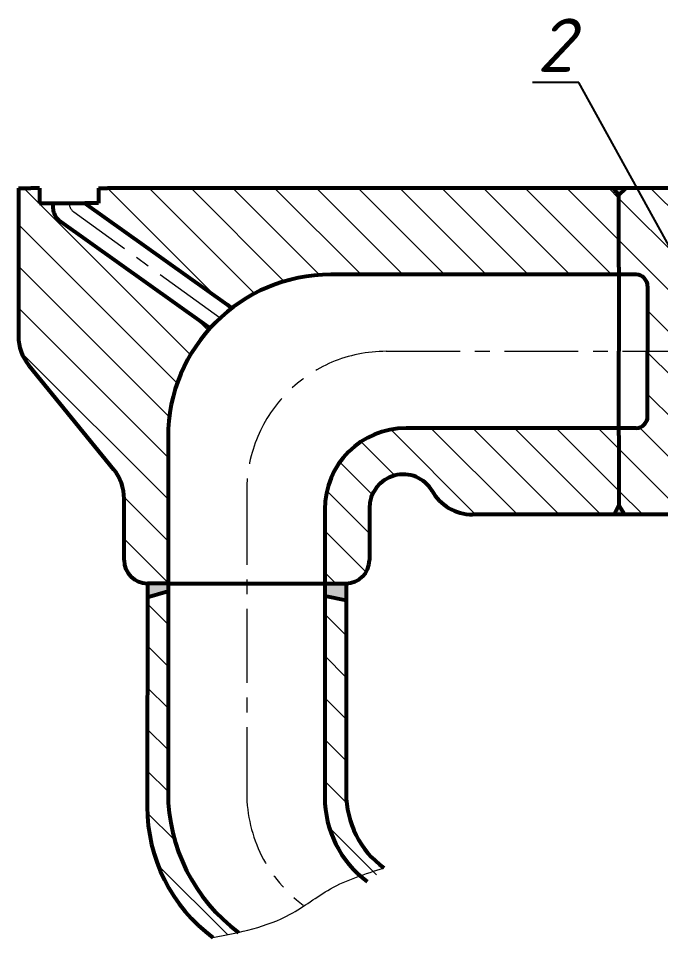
# Model space of a CAD drawing. Header units: millimetres. Extents: x 607 to 1510, y 659 to 1120.
# Drawn here: x 607.2 to 883.3, y 666.7 to 1061.9 of the extents above; entities that cross this region are included whole.
import ezdxf
from ezdxf import colors
from ezdxf.entities.mleader import LeaderData, LeaderLine
from ezdxf.math import Vec2, Vec3

# ---------------------------------------------------------------- set-up
doc = ezdxf.new("R2010")
doc.units = ezdxf.units.MM
doc.linetypes.add('осевая', pattern=[50.800000000000004, 31.75, -6.35, 6.35, -6.35])
doc.layers.get('0').update_dxf_attribs({"lineweight": 53})
for name, color, linetype, lineweight in [('Оси', 7, 'осевая', 20), ('ОСИ МОИ', 7, 'осевая', 20), ('Штриховка', 7, 'Continuous', 20)]:
    doc.layers.add(name, color=color, linetype=linetype, lineweight=lineweight)
doc.styles.add('Размер', font='isocpeur.ttf', dxfattribs={"oblique": 15})
pattern_1 = [(135, (0, 0), (-8.980256121069154, -8.980256121069152), [])]

msp = doc.modelspace()

# ---------------------------------------------------------------- hatches: boundary and pattern name
h = msp.add_hatch(color=256)
h.dxf.hatch_style = 1
h.paths.add_polyline_path([(671.5158647996004, 818.9506968172022), (662.6331562496225, 818.950696817202), (662.6260976552567, 813.121101088888), (671.5158647996004, 815.6078831964627)])
h.paths.add_polyline_path([(748.1108808660074, 818.9506968172032), (738.9037644881946, 818.9506968172032), (738.9037644881946, 813.6963759227751), (748.1108808660074, 811.6914021984126)])
at = {"layer": 'Штриховка'}
h = msp.add_hatch(dxfattribs=at)
h.set_pattern_fill('ANSI31', color=256, scale=4, angle=90)
h.set_pattern_definition(pattern_1)
h.paths.add_polyline_path([(950.7527261747282, 975.6775367263037), (954.9457684754752, 975.6775367263037), (954.9457684754752, 1001.80223460521), (950.7527261747282, 1001.80223460521), (950.7527261747282, 1005.513691958348), (917.7083092718235, 988.92046313539), (868.5751438102682, 988.92046313539), (865.4054076857576, 985.8683687486323), (865.4054076857576, 954.9495120454997), (865.4054076857576, 951.7645120454995), (872.7457208073347, 951.7645120454996, -0.4142135623730939), (877.7457208073347, 946.7645120454996), (877.7457208073347, 918.7645120454995), (888.8986667131312, 918.7645120454995), (888.8986667131312, 946.7645120454996, -0.4142135623730939), (893.8986667131312, 951.7645120454996), (908.4054076857575, 951.7645120454995), (950.7527261747282, 966.0793746654647), (950.7527261747282, 969.0308024315293)])
h.paths.add_polyline_path([(964.4849676068052, 999.7432468844074), (964.4849676068052, 1001.80223460521), (954.9457684754752, 1001.80223460521), (954.9457684754752, 975.6775367263037), (960.6361314831383, 975.6775367263037), (964.4849676068052, 976.5747285747113)])
h.paths.add_polyline_path([(908.4054076857575, 885.7645120454995), (893.8986667131312, 885.7645120454998, -0.4142135623730941), (888.8986667131312, 890.7645120454998), (888.8986667131312, 918.7645120454995), (877.7457208073347, 918.7645120454995), (877.7457208073347, 890.7645120454998, -0.4142135623730933), (872.7457208073347, 885.7645120454998), (865.4054076857575, 885.7645120454998), (865.4054076857575, 882.579512045499), (865.4054076857584, 852.4699459129996), (867.7736589848947, 848.6085609556089), (917.708309271823, 848.6085609556089), (950.7527261747282, 832.0153321326511), (950.7527261747282, 835.7267894857891), (954.9197217491301, 835.7267894857891), (954.9197217491301, 861.851487364695), (950.7527261747282, 861.851487364695), (950.7527261747282, 868.4982216594694), (950.7527261747282, 871.4496494255343)])
h = msp.add_hatch(dxfattribs=at)
h.set_pattern_fill('ANSI31', color=256, scale=4, angle=90)
h.set_pattern_definition(pattern_1)
edge = h.paths.add_edge_path()
edge.add_line((865.4054076857576, 985.8683687486323), (862.9101940906778, 988.92046313539))
edge.add_line((862.9101940906778, 988.92046313539), (803.8643853075855, 988.92046313539))
edge.add_line((803.8643853075855, 988.92046313539), (645.4558166550114, 988.92046313539))
edge.add_line((645.4558166550114, 988.92046313539), (641.6109255510974, 988.92046313539))
edge.add_line((641.6109255510974, 988.92046313539), (641.6109255510974, 982.4486450062418))
edge.add_line((641.6109255510974, 982.4486450062418), (635.8100485824407, 982.4486450062418))
edge.add_line((635.8100485824407, 982.4486450062418), (698.9914865928988, 937.3673650130713))
edge.add_arc((741.4283464418546, 882.0230121314139), 69.74155482730033, 89.92809976982511, 127.4802148827302, ccw=False)
edge.add_line((741.5158647996004, 951.7645120454995), (826.4373092718233, 951.7645120454995))
edge.add_line((826.4373092718233, 951.7645120454995), (865.4054076857575, 951.7645120454995))
edge.add_line((865.4054076857575, 951.7645120454995), (865.4054076857576, 985.8683687486323))
edge = h.paths.add_edge_path()
edge.add_line((689.6710016052598, 928.7975872198924), (624.6388709127945, 975.1993752231075))
edge.add_arc((628.1238263119021, 980.0835420779807), 6.00000000000099, 180.0000000000054, 234.4913469776041, ccw=False)
edge.add_line((622.1238263119012, 980.0835420779802), (622.1238263119012, 982.4486450062418))
edge.add_line((622.1238263119012, 982.4486450062418), (616.3229493432455, 982.4486450062418))
edge.add_line((616.3229493432455, 982.4486450062418), (616.3229493432455, 988.92046313539))
edge.add_line((616.3229493432455, 988.92046313539), (612.4780582393296, 988.92046313539))
edge.add_line((612.4780582393296, 988.92046313539), (607.1861422088123, 988.92046313539))
edge.add_line((607.1861422088123, 988.92046313539), (607.1861422088123, 925.3214078105714))
edge.add_arc((627.1861422088123, 925.3214078105715), 20, 180.0000000000003, 219.2075660591113)
edge.add_line((611.6889217926539, 912.6787751981365), (648.1303766657827, 868.0091817861673))
edge.add_arc((632.6331562496243, 855.3665491737323), 20.00000000000004, 2.8421709430404007e-13, 39.20756605911129, ccw=False)
edge.add_line((652.6331562496243, 855.3665491737324), (652.6331562496225, 828.9506968172025))
edge.add_arc((662.6331562496225, 828.9506968172018), 10, 179.9999999999961, 270.0000000000013)
edge.add_line((662.6331562496227, 818.9506968172018), (671.5158647996004, 818.9506968172022))
edge.add_line((671.5158647996004, 818.9506968172022), (671.5158647996004, 884.9495120454997))
edge.add_arc((742.0455876463633, 881.4295075283424), 70.61750658754521, 137.8735059514331, 177.1428471035452, ccw=False)
edge = h.paths.add_edge_path()
edge.add_line((865.4054076857575, 885.7645120454995), (826.4373092718234, 885.7645120454994))
edge.add_line((826.4373092718234, 885.7645120454994), (773.9037644881955, 885.7645120454995))
edge.add_arc((774.0283575421812, 850.5174812902422), 35.24725096360213, 90.20253128460324, 184.7813309747596)
edge.add_line((738.9037644881955, 847.5795120454994), (738.9037644881953, 818.9506968172032))
edge.add_line((738.9037644881953, 818.9506968172032), (748.1108808660074, 818.9506968172032))
edge.add_arc((748.1108808660074, 828.9506968172032), 10, 270, 360)
edge.add_line((758.1108808660074, 828.9506968172032), (758.1108808660074, 851.3678180345885))
edge.add_arc((772.6034433237937, 851.3722151981773), 14.49256312485426, 31.482928270486582, 180.0173840139361, ccw=False)
edge.add_arc((802.470806406075, 868.6085609556089), 19.9999999999999, 208.9066653961552, 270.0000000000003)
edge.add_line((802.4708064060751, 848.6085609556089), (863.328951571858, 848.6085609556089))
edge.add_line((863.328951571858, 848.6085609556089), (865.4054076857584, 852.4699459130027))
edge.add_line((865.4054076857584, 852.4699459130027), (865.4054076857575, 885.7645120454995))
h = msp.add_hatch(color=256, dxfattribs=at)
h.dxf.hatch_style = 1
h.paths.add_polyline_path([(862.9101940906778, 988.92046313539), (865.4054076857576, 985.8683687486323), (868.5751438102682, 988.92046313539)])
h.paths.add_polyline_path([(865.4054076857576, 852.4699459130011), (863.3289515718582, 848.6085609556089), (867.7736589848948, 848.6085609556089)])
h = msp.add_hatch(dxfattribs=at)
h.set_pattern_fill('ANSI31', color=256, scale=4, angle=90)
h.set_pattern_definition(pattern_1)
edge = h.paths.add_edge_path()
edge.add_line((748.1108808660074, 811.6914021984126), (738.903764488196, 813.696375922775))
edge.add_line((738.903764488196, 813.696375922775), (738.9037644881946, 726.9997991513003))
edge.add_arc((783.9037644881945, 726.9997991512996), 44.99999999999993, 179.9999999999991, 232.1543589231019)
edge.add_spline(control_points=[(756.2946316006871, 691.4648053958487), (759.4653302036238, 692.493532258453), (762.2836519056505, 693.9774994002775), (764.2731048751419, 696.6050902549272)], knot_values=[69.8882952541873, 69.8882952541873, 69.8882952541873, 69.8882952541873, 79.77563116207057, 79.77563116207057, 79.77563116207057, 79.77563116207057], degree=3, periodic=0)
edge.add_arc((788.1108808660065, 728.7261181931697), 40.00000000000001, 180, 233.4200144633981, ccw=False)
edge.add_line((748.1108808660065, 728.7261181931697), (748.1108808660074, 811.6914021984126))
edge = h.paths.add_edge_path()
edge.add_line((671.5158647996004, 815.6078831964628), (662.6282416442762, 813.121700838403))
edge.add_line((662.6282416442762, 813.121700838403), (662.5522202185514, 722.956050981902))
edge.add_arc((732.5521953381376, 722.8970318552422), 69.99999999999997, 179.9516921818744, 233.4200144633978)
edge.add_spline(control_points=[(690.8360873541244, 666.6852329633178), (694.5921470197808, 667.3250017601487), (698.3482066854372, 667.9647705569795), (702.0376268720493, 668.7347202441483)], knot_values=[0, 0, 0, 0, 11.08580825395409, 11.08580825395409, 11.08580825395409, 11.08580825395409], degree=3, periodic=0)
edge.add_line((702.0376268720493, 668.7347202441483), (701.8200348167404, 668.8962004645766))
edge.add_arc((746.5158647996004, 729.1231278487897), 75.00000000000006, 180, 233.42001446340862, ccw=False)
edge.add_line((671.5158647996004, 729.1231278487897), (671.5158647996004, 815.6078831964628))

# ---------------------------------------------------------------- linework, layer by layer
for p, q in [((607.1861422088123, 988.92046313539), (607.1861422088123, 925.3214078105714)), ((607.1861422088123, 988.92046313539), (612.4780582393296, 988.92046313539)), ((616.3229493432455, 988.92046313539), (612.4780582393296, 988.92046313539)), ((616.3229493432455, 988.92046313539), (616.3229493432455, 982.4486450062418)), ((641.6109255510974, 988.92046313539), (645.4558166550114, 988.92046313539)), ((641.6109255510974, 988.92046313539), (641.6109255510974, 982.4486450062418)), ((803.8643853075855, 988.92046313539), (645.4558166550114, 988.92046313539)), ((917.708309271823, 988.92046313539), (803.8643853075855, 988.92046313539)), ((862.9101940906778, 988.92046313539), (865.4054076857576, 985.8683687486323)), ((865.4054076857576, 985.8683687486323), (868.5751438102682, 988.92046313539)), ((865.4054076857576, 954.9495120454997), (865.4054076857576, 985.8683687486323)), ((616.3229493432455, 982.4486450062418), (622.1238263119003, 982.4486450062418)), ((622.1238263119012, 980.0835420779802), (622.1238263119012, 982.4486450062418)), ((622.1238263119003, 982.4486450062418), (635.8100485824407, 982.4486450062428)), ((635.8100485824407, 982.4486450062418), (696.8812391133315, 938.8730708101684)), ((641.6109255510974, 982.4486450062418), (635.8100485824407, 982.4486450062418)), ((624.6388709127941, 975.1993752231076), (687.9567180191725, 930.0207644815324)), ((865.4054076857575, 954.9495120454998), (865.4054076857575, 918.7645120454994)), ((826.4373092718233, 951.7645120454995), (741.5158647996004, 951.7645120454995)), ((872.7457208073347, 951.7645120454995), (826.4373092718233, 951.7645120454995)), ((877.7457208073346, 946.7645120454996), (877.7457208073347, 918.7645120454995)), ((696.8812391133315, 938.8730708101684), (698.9914865928989, 937.3673650130713)), ((687.9567180191723, 930.0207644815325), (689.6710016052597, 928.7975872198924)), ((865.4054076857575, 882.579512045499), (865.4054076857575, 918.7645120454994)), ((877.7457208073346, 890.7645120454998), (877.7457208073347, 918.7645120454995)), ((611.6889217926537, 912.6787751981367), (648.1303766657829, 868.009181786167)), ((826.4373092718233, 885.7645120454995), (773.9037644881955, 885.7645120454995)), ((872.7457208073347, 885.7645120454995), (826.4373092718233, 885.7645120454995)), ((671.5158647996004, 881.7645120454995), (671.5158647996004, 729.1231278487897)), ((865.4054076857575, 882.5795120454989), (865.4054076857584, 852.4699459130004)), ((652.6331562496225, 828.9506968172018), (652.6331562496225, 855.3665491737321)), ((738.9037644881955, 850.7645120454995), (738.9037644881946, 726.9997991513002)), ((758.1108808660074, 851.3766123569035), (758.1108808660074, 828.9506968172032)), ((863.328951571858, 848.6085609556089), (865.4054076857575, 852.4699459130011)), ((865.4054076857575, 852.4699459130011), (867.7736589848947, 848.6085609556089)), ((917.708309271823, 848.6085609556089), (802.4708064060751, 848.6085609556089)), ((662.6331562496225, 818.950696817202), (662.5522202185521, 722.9560509819024)), ((671.8402726274344, 818.9506968172022), (662.6331562496225, 818.950696817202)), ((671.8402726274344, 818.9506968172022), (738.9037644881964, 818.9506968172032)), ((738.9037644881964, 818.9506968172032), (748.1108808660074, 818.9506968172032)), ((748.1108808660074, 818.9506968172032), (748.1108808660074, 728.7261181931699)), ((662.6260976552567, 813.121101088888), (671.5158647996004, 815.6078831964628)), ((738.9037644881955, 813.6963759227751), (748.1108808660074, 811.6914021984126))]:
    msp.add_line(p, q)
for centre, radius, start, end in [((628.1238263119012, 980.0835420779802), 6, 180.0000000000098, 234.4913469775998), ((741.5158647996004, 881.7645120454995), 70, 90, 180), ((872.7457208073347, 946.7645120454996), 5, 0, 90), ((627.1861422088123, 925.3214078105714), 20, 180, 219.2075660590978), ((872.7457208073347, 890.7645120454998), 5, 270, 0), ((773.9037644881955, 850.7645120454995), 35, 90, 180), ((632.6331562496243, 855.3665491737324), 20, 0, 39.20756605909781), ((772.6034433237937, 851.3722151981776), 14.49256312485422, 29.97807564898572, 179.9826160052902), ((802.4708064060751, 868.6085609556089), 20, 208.9066653961815, 270), ((662.6331562496225, 828.9506968172018), 10, 180, 270), ((748.1108808660074, 828.9506968172032), 10, 270, 0), ((746.5158647996004, 729.1231278487897), 75, 180, 233.4200144633978), ((788.1108808660065, 728.7261181931697), 40, 180, 233.4200144633978), ((783.9037644881946, 726.9997991512996), 45, 180, 233.4200144633978), ((732.5521953381376, 722.8970318552422), 70, 179.9516921818733, 233.4200144633978)]:
    msp.add_arc(centre, radius, start, end)
at = {"layer": 'Оси'}
for p, q in [((693.9053746676516, 933.0796290130716), (631.033092710978, 978.638507475081)), ((765.372018557814, 918.7645120454995), (1049.558309271823, 918.7645120454995))]:
    msp.add_line(p, q, dxfattribs=at)
msp.add_arc((633.9669374471696, 982.6872795190363), 5, 180, 234.071943428887, dxfattribs=at)
at = {"layer": 'ОСИ МОИ'}
msp.add_line((705.372018557814, 858.7645120454995), (705.372018557814, 728.8270735540063), dxfattribs=at)
for centre, start, end in [((765.372018557814, 858.7645120454995), 90, 180), ((765.372018557814, 728.8270735540061), 180, 233.4200144633978)]:
    msp.add_arc(centre, 60, start, end, dxfattribs=at)
at = {"layer": 'Штриховка'}
msp.add_line((622.1238263119012, 980.0835420779802), (622.1238263119003, 982.4486450062418), dxfattribs=at)
at = {"layer": 'Штриховка', "end_tangent": (0.6036367090265471, 0.7972595082628993)}
msp.add_spline([(690.8360873541244, 666.6852329633178), (724.0513167143898, 676.6779548978593), (741.3646243567299, 687.626506289454), (764.2731048751419, 696.6050902549272)], degree=3, dxfattribs=at)

# ---------------------------------------------------------------- leaders
at = {"layer": 'Штриховка'}
ml = msp.add_multileader_mtext('Standard', dxfattribs=at)
ml.set_content('2', color=256, style='Размер')
ml.set_leader_properties()
ml.build(insert=Vec2(0, 0))
ml.multileader.update_dxf_attribs({"text_right_attachment_type": 6, "dogleg_length": 0.36})
ctx = ml.context
ctx.base_point, ctx.char_height, ctx.plane_origin = Vec3(826.1286356752908, 1050.419105266439), 23, Vec3(902.9703759152812, 938.6330303689596)
ctx.right_attachment, ctx.text_align_type = 6, 2
notes = []
notes.append((ctx, [(0, (1, 1, 0), (848.1514671012065, 1034.319105266439), (-1, 0), 0.36, [(0, [(898.4326729454438, 943.0644671006986)], 0, [])])]))
ctx.mtext.insert, ctx.mtext.alignment, ctx.mtext.flow_direction = Vec3(845.7914671012065, 1061.919105266439), 3, 5
ml = msp.add_multileader_mtext('Standard', dxfattribs=at)
ml.set_content('1', color=256, style='Размер')
ml.set_leader_properties()
ml.build(insert=Vec2(0, 0))
ml.multileader.update_dxf_attribs({"text_right_attachment_type": 6, "dogleg_length": 0.36})
ctx = ml.context
ctx.base_point, ctx.char_height, ctx.plane_origin = Vec3(879.8850474651733, 1050.419105266439), 23, Vec3(940.2714268226973, 950.6675532803098)
ctx.right_attachment, ctx.text_align_type = 6, 2
notes.append((ctx, [(0, (1, 1, 0), (891.91171413184, 1034.319105266439), (-1, 0), 0.36, [(0, [(940.2714268226973, 950.6675532803098)], 0, [])])]))
ctx.mtext.insert, ctx.mtext.alignment, ctx.mtext.flow_direction = Vec3(894.9478788910892, 1061.919105266439), 3, 5
for ctx, leaders in notes:
    for number, flags, end, landing, length, lines in leaders:
        leader = LeaderData()
        leader.index, (leader.has_last_leader_line, leader.has_dogleg_vector, leader.attachment_direction) = number, flags
        leader.last_leader_point, leader.dogleg_vector, leader.dogleg_length = Vec3(end), Vec3(landing), length
        for number, points, colour, breaks in lines:
            line = LeaderLine()
            line.index, line.vertices, line.color, line.breaks = number, Vec3.list(points), colors.encode_raw_color(colour), breaks
            leader.lines.append(line)
        ctx.leaders.append(leader)

doc.saveas('drawing.dxf')
